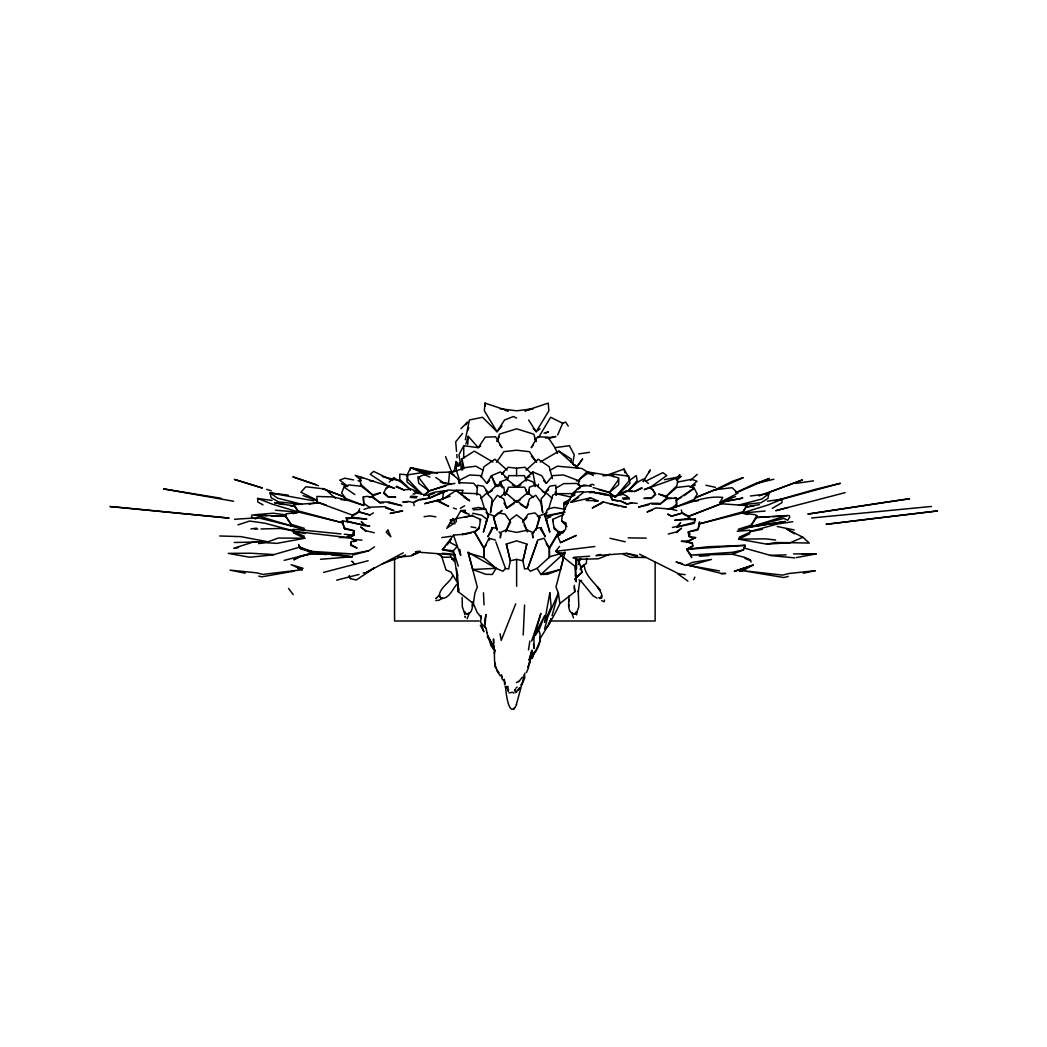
<?xml version="1.0" encoding="UTF-8"?>
<svg xmlns="http://www.w3.org/2000/svg" width="1047" height="1047" viewBox="0 0 1047 1047"><rect width="100%" height="100%" fill="white"/><g stroke="black" fill="none" stroke-linecap="round" stroke-linejoin="round"><path stroke-width="1.5" d="M508.489 689.436L508.24 691.334L507.664 687.408M462.159 597.405L462.329 606.75L464.397 612.678L466.923 613.961M650.423 497.966L643.905 498.372L651.077 498.477L655.697 494.577L652.87 490.14L649.389 487.483L644.219 489.63L675.485 478.466L677.71 480.874L676.794 485.887L665.656 496.867L658.694 494.079L665.63 495.885L667.593 497.364L659.99 504.131L651.784 504.052M463.69 458.429L463.769 445.721L478.217 447.658L480.652 446.009M574.502 613.974C566.479 613.045 568.94 601.515 569.058 595.913M456.243 470.888L456.348 461.596M568.743 606.514L568.77 604.263M568.783 601.894L568.809 599.643M516.485 703.911L516.38 705.063L516.446 704.199M550.801 516.917L544.649 515.949L544.676 514.012L539.859 515.634L536.012 530.07L539.82 517.584L535.004 512.925L528.081 514.156L522.597 522.087L526.994 517.31M385.924 488.844L389.144 486.174L394.483 488.295L361.398 477.275L359.579 479.696L361.228 484.696L373.491 495.624L380.493 492.797L373.53 494.642L372.13 496.134L380.231 502.861L383.49 502.809M618.777 479.107L618.62 484.761L609.197 492.574L599.12 489.76M767.425 501.212L782.044 499.157L781.913 502.691L772.32 508.332M373.53 494.642L373.491 495.624L361.294 486.266L348.939 484.918L343.94 487.064L341.649 493.058L345.732 498.516L363.819 505.426L363.322 496.867L367.497 496.383L371.986 497.194L380.231 502.861L381.003 502.063L389.131 501.958L401.839 505.688L388.372 502.743M523.199 635.005L524.586 605.048M531.209 657.058L531.274 655.972L531.012 657.765L532.151 650.37L531.536 654.087M586.673 558.247L586.399 563.273L580.378 568.416M476.83 494.995L477.393 485.271L483.413 486.214L488.347 492.901L492.195 490.716M529.416 663.955L529.756 657.909L530.214 661.128L528.172 666.507M571.008 462.08L571.23 458.979L558.902 451.152L540.252 462.041M351.478 536.444L354.017 535.2L354.344 530.868L344.11 527.91L342.395 520.765L369.748 526.235L365.063 525.188L361.267 521.615L365.181 525.816L347.251 521.066L346.23 517.768L366.869 519.129L351.674 517.192L353.075 514.731L358.755 511.983L359.409 510.491M467.721 444.438L468.336 436.337L478.217 447.658L485.285 437.149L495.624 436.821L501.984 447.723L500.021 445.25M464.685 614.654L464.619 611.67L465.771 613.581M505.321 410.45L508.358 410.908L484.944 403.108L484.329 410.764L496.998 431.73L501.971 426.129M576.517 568.992L576.635 558.3M697.983 528.931L699.435 523.88L742.035 513.056L754.992 514.64L756.798 515.634L756.641 517.48L750.018 527.06L737.232 531.274L749.717 530.24L750.529 532.059L739.143 537.19M448.482 484.067L449.529 472.014L456.505 470.823L465.064 467.629L475.822 466.19L483.361 470.404M350.837 544.558L357.106 548.131L350.981 545.435L350.837 544.558L351.098 541.6L356.176 540.815L347.499 536.457L354.017 535.2L352.826 533.185L354.344 530.868L344.856 528.984L344.11 527.91M350.981 545.435L351.255 542.49M484.813 627.166L485.991 614.537L484.617 620.936L485.193 623.816M462.25 534.428L474.304 531.562L483.779 548.471L483.806 557.541L496.147 568.312L502.822 571.23L505.505 568.534L508.724 568.953L510.308 560.786L506.342 544.074L516.59 540.828L526.85 544.074L522.95 560.786L524.547 568.953L527.767 568.521L530.449 571.23L537.124 568.299L549.976 556.664L565.053 552.319L555.97 587.079L558.365 593.034L559.896 603.53C554.347 616.016 546.73 627.624 539.755 639.272L540.383 636.694M529.834 658.419L531.941 650.226L529.546 658.131M457.827 574.594L456.911 581.844L450.943 572.107L445.983 569.895L441.441 555.643M506.342 544.074L510.308 560.786L516.616 559.386L522.95 560.786L526.85 544.074M481.214 615.688L480.599 622.428L486.449 628.802M472.393 601.92C472.917 606.134 472.38 613.974 466.687 614M481.345 617.691L477.118 612.325L473.375 603.543L474.906 593.047L477.314 587.092L468.14 552.319L496.147 568.312L492.365 574.476L485.834 574.319L472.721 569.489L468.14 552.319M520.438 499.812L516.59 502.01L505.465 492.627L505.06 495.401L503.987 492.378M438.13 501.395L448.679 506.447L437.685 500.296L424.637 503.659L442.488 499.301L443.666 491.488L448.247 490.022L456.034 490.493L469.488 500.649L464.174 497.338M528.473 649.965L529.887 641.039M472.118 515.648L480.573 519.443L478.976 528.879L474.226 532.36L479.317 527.269M541.011 527.636L540.71 529.481L545.369 536.705L541.011 527.636L536.3 528.225L532.347 533.734L532.858 537.883L532.452 532.347L527.505 530.162L516.59 532.413L505.688 530.162L500.741 532.347L500.335 537.883L500.846 533.734L499.013 531.902M465.352 439.766L469.409 419.978L482.549 417.269L496.998 431.73L504.549 420.017L513.462 416.497L516.59 418.067M578.468 564.595L580.012 558.444M692.826 545.683L692.669 546.56L686.662 549.282L691.74 557.606L690.811 554.818L686.662 549.282L692.826 545.683L692.368 542.726L681.283 541.312L688.52 540.802L695.614 537.569L688.9 536.352L688.232 532.007L698.349 529.01L699.527 521.864L699.435 523.88L743.344 511.669L746.891 505.622L721.304 503.751L687.604 516.747L723.111 502.874L720.009 502.351L722.783 497.43C703.296 495.152 685.667 505.361 667.41 508.96M572.617 463.965L574.24 454.856L569.411 445.721L554.975 447.658L547.908 437.149L537.556 436.821L531.209 447.723L533.172 445.25M578.376 485.167L579.41 479.369L586.961 471.817L612.299 475.927L618.685 478.034L617.9 480.612L609.197 492.574L615.361 497.168L617.547 494.943L626.643 490.703L633.186 491.069M515.517 688.978L515.608 692.734M579.645 581.752L578.297 591.869L578.232 590.848L578.847 606.723L576.792 612.652L574.266 613.935M768.864 493.661L767.935 498.451L760.999 502.73L738.423 505.164L761.967 498.961L768.864 493.661L750.45 496.003M454.162 471.176L456.047 461.635M480.233 521.053L480.573 519.443M529.259 490.14L528.421 494.079L529.402 487.169L536.012 484.84L544.846 492.901L548.628 489.826M672.423 527.452L677.069 526.392L680.589 522.806L676.938 527.021L694.03 523.369L695.43 518.88L674.752 520.333L689.908 518.33L688.272 515.883L682.304 513.161L671.428 516.21L667.62 514.116L670.905 515.634M473.375 603.543L458.364 591.777L459.031 588.82M410.084 470.208L410.686 467.629L437.476 473.205M537.124 568.299L540.906 574.463L547.437 574.306L560.538 569.476L563.391 557.632M555.944 488.138L563.666 483.649L576.897 483.439L580.928 486.122L572.225 493.621C569.123 503.018 561.886 510.426 561.676 521.053L566.99 526.615M458.782 465.863L459.554 462.787M481.188 477.183L483.95 466.726L494.93 459.201L507.101 470.077M552.07 615.675L558.365 593.034L547.673 617.311L544.597 628.985M529.35 663.445L530.135 660.631M529.219 659.911L529.612 658.563L529.18 660.042M539.441 631.694C541.639 640.24 538.682 648.564 533.015 654.951L534.886 651.273L532.164 658.131M548.392 509.693L552.816 495.035L555.892 493.674L572.225 493.621M472.786 513.239L481.725 515.242L487.195 519.534L483.387 532.138L488.517 514.012L493.333 515.634L497.181 530.07L493.844 519.142M458.992 465.823L459.973 462.722M465.876 444.098L468.336 436.337M507.389 479.735L508.737 475.652L524.455 475.652L526.261 481.097M528.709 667.253L526.432 672.593M743.501 549.911L732.35 552.332L691.125 555.093L732.246 554.256L743.501 549.911L745.137 545.343L707.864 546.743L686.662 549.282L745.137 545.343L744.037 548.392M537.333 541.849L527.767 568.521L537.713 540.082L544.087 538.276L549.413 548.471L549.387 557.541L549.335 547.673L558.876 531.562L563.404 532.635M576.36 577.002L575.235 580.038L577.381 575.693M524.874 673.142L516.747 703.165M530.279 657.686L530.947 655.946M467.669 430.553L468.807 427.634M537.635 486.436L538.459 484.316M515.726 603.857L501.199 640.437L500.1 633.762M472.393 508.58L478.662 507.455L485.703 509.051L488.543 515.949L486.318 521.458L487.195 519.534M452.893 575.327C449.988 582.983 440.538 586.621 439.203 595.337L440.316 597.51M531.235 658.825L532.844 656.469L531.3 658.249M564.647 512.075L544.649 515.949L547.489 509.051L554.53 507.455L565.511 509.431M505.622 494.04L508.449 487.208L524.743 487.208L527.57 494.04M508.907 692.892L512.729 692.289L513.828 693.153M557.685 434.937L562.684 423.263L565.602 422.033L568.246 426.129M505.583 494.197L507.664 489.355M527.91 667.397L529.193 664.479M693.703 579.763L694.855 577.119M499.131 436.887L497.063 441.559L499.419 434.165L516.59 428.812L533.774 434.165L536.116 441.559L534.572 438.052M535.449 651.365L540.147 640.79M373.439 512.886L369.853 514.993L358.755 511.983L359.566 508.79M429.977 473.951L420.829 472.851L407.636 474.841L399.823 474.16L399.758 479.343L410.804 489.931L399.077 480.652L393.698 477.812L392.416 480.56L373.674 471.372L370.219 474.304L389.131 486.711M461.217 494.341L463.088 490.323L456.27 490.14L469.488 500.649M496.88 528.225L492.182 527.636L487.823 536.705L491.697 530.685M406.524 476.176L410.686 467.629L430.095 473.571M497.914 486.606L500.257 481.829L506.944 479.369L516.59 486.79L520.935 484.931M580.247 569.895L582.394 565.55M548.432 624.025L551.088 618.751L549.767 623.174L546.809 627.415M495.48 540.082L489.106 538.276L483.779 548.471L486.227 544.859M463.769 445.721L458.939 454.856L461.648 470.051M528.539 504.261L526.484 508.135L520.307 504.301M694.776 520.032L695.43 518.88M756.798 515.634L751.249 525.188L738.292 529.219M746.891 505.622L742.035 513.056L747.938 514.509M643.303 481.24L650.331 469.933L648.734 472.55M538.538 437.515L550.643 417.269L562.684 423.263M459.633 483.4L459.528 480.233L469.684 474.958L480.416 475.613L486.816 483.361L491.436 475.704L500.427 471.935L507.638 478.597L504.772 477.144M533.211 428.367L536.195 431.73L548.864 410.764L548.235 403.108L524.835 410.908L531.811 409.089M643.146 481.685L644.743 479.081M465.823 424.755L467.59 422.033L460.955 428.655M789.883 516.878L787.671 520.254L783.876 518.422L750.018 527.06L785.08 521.524L750.018 527.06L787.056 515.556L789.425 515.687M466.177 533.996L453.56 535.148L442.358 549.596L453.416 552.109M575.327 578.638L582.25 572.107L578.991 561.414L580.81 558.732M420.475 499.89L427.896 498.359L419.454 499.498L414.9 502.037M564.451 553.196L565.053 552.319L540.906 574.463L560.538 569.476M496.514 462.277L503.843 451.663L516.59 450.223L529.35 451.663L536.679 462.277M544.649 515.949L547.123 512.349M467.132 618.751L469.475 612.744L467.917 613.922M698.349 529.01L697.59 530.083L688.232 532.007L690.052 534.31L688.9 536.352L691.53 537.582M577.041 466.936L582.551 459.162M515.883 706.097C508.711 718.648 505.583 690.588 505.714 687.63M535.41 635.228L538.917 630.307L544.689 615.518L531.627 641.026L540.893 613.398L533.905 637.989L534.075 648.433L533.486 644.075M516.21 692.303L519.862 687.591M576.099 467.669L582.538 458.835M689.908 518.33L689.266 519.168L693.402 519.822M522.296 677.226L518.736 681.741M559.569 546.39L555.748 551.298L574.855 566.139L575.798 577.8L575.876 558.823L572.997 557.75M517.99 690.326L520.28 687.513M447.056 544.924L449.791 541.508M462.538 433.458L455.707 441.821L456.518 451.388M543.563 480.586L546.377 483.361L552.777 475.613L563.508 474.958L579.672 481.07L576.439 480.756M457.369 583.807C452.513 588.676 449.988 597.85 442.161 598.518L440.983 598.033L441.834 598.308M414.743 493.883L415.58 492.888L428.472 495.401L429.021 498.307L447.108 490.742L442.92 491.632L429.021 498.307L428.55 494.38L434.021 492.339L443.221 490.964M676.768 478.387L679.909 474.723L676.519 478.191M499.144 513.763L502.05 510.413L493.373 517.584L498.189 512.925L505.112 514.156L510.596 522.087L505.583 531.85L510.687 519.338L516.59 514.902L522.505 519.338L527.609 531.85L524.024 524.874M451.152 539.467L449.019 541.888L457.317 546.338L460.719 555.473L459.79 549.335M651.077 498.477L655.278 493.778L652.87 489.59L649.389 487.483M696.334 497.338L715.389 489.577L696.334 497.338L692.708 501.225L698.506 500.675M581.504 580.431L580.954 580.993L578.978 579.907M532.347 533.734L534.179 531.902M501.592 473.872L508.214 467.263L516.59 468.218L524.979 467.263L531.601 473.872M445.171 546.783L442.358 549.596L453.351 550.748L457.317 546.338L453.56 535.148M436.403 598.125L435.879 598.609L439.675 594.879L439.701 596.646M486.816 483.361L489.616 480.586M389.275 482.065L393.698 477.812M555.892 493.674L570.929 497.037L576.19 491.972L583.336 491.763M445.839 486.017L428.838 490.847L423.721 495.689L429.296 491.069L447.566 484.735L454.908 483.387M690.562 480.351L697.21 474.409M480.887 498.503L486.737 493.032L492.09 498.856L490.506 512.755L492.443 502.338L497.351 495.296L503.738 498.948L506.696 508.135L514.116 503.542M464.999 616.748L465.431 617.442L465.339 616.434M618.672 493.896L629.98 483.374L629.443 479.29M648.368 483.387L643.224 479.146L637.741 482.013L627.703 491.344L626.643 490.703M546.377 483.361L541.744 475.704L532.753 471.935L525.555 478.597L529.847 476.424M364.003 509.339L370.834 507.154L384.864 506.643L393.868 510.635L385.532 507.874M676.624 480.442L680.956 476.49L664.518 479.644M676.611 532.648L681.532 528.185L676.506 531.928L668.287 534.022M526.091 470.077L538.263 459.201L549.243 466.726L552.397 478.675M576.347 577.329L582.25 572.107M690.052 487.221L697.04 481.214L691.517 479.304L678.207 481.96M499.838 497.404L505.465 492.627M695.614 537.569L687.133 541.966L692.198 543.615M514.038 500.545L516.59 502.01L527.727 492.627L533.355 497.404M687.133 541.966L688.52 540.802M681.283 509.968L682.304 513.161L686.282 515.844M575.405 613.555L576.57 611.631L576.504 614.628L576.19 612.416M516.21 687.866L517.139 687.107M559.896 603.53L574.829 591.777L574.266 585.338M547.293 522.977L549.806 532.138L545.997 519.534L551.455 515.242L564.883 512.245M594.775 501.029L597.955 500.859L590.495 497.849L570.89 502.324L583.899 492.116L591.66 491.606L597.248 493.202M560.498 542.595L576.138 535.514L560.498 542.595L557.514 535.724L565.616 529.468L566.061 523.029L561.676 521.053M537.477 430.749L540.056 428.786M552.306 498.503L546.455 493.032L541.103 498.856L542.686 512.755L540.749 502.338L535.842 495.296L529.455 498.948L526.484 508.135L516.59 500.623L506.696 508.135L503.973 502.979M684.123 495.728L694.161 488.177L697.263 494.145L693.768 499.628L670.538 509.038L655.775 507.939L646.994 511.97L652.425 510.098M579.41 479.369L587.145 473.61L595.521 473.754M501.592 474.16L503.79 472.524M676.794 510.543L670.538 509.038L676.676 504.379L676.441 498.058L667.724 498.424L659.99 504.131L659.217 503.345L651.025 503.28L638.591 507.062L648.852 504.719M354.985 514.692L358.755 511.983M649.389 488.02L666.73 475.534L662.816 472.616L645.829 481.175M630.006 480.076L636.34 475.534L637.086 480.704L627.703 491.344L632.597 491.553M560.053 534.912L557.514 535.724L564.006 531.182M676.611 506.617L676.283 500.1L694.161 488.177L688.978 486.057L676.715 487.457L665.656 496.867L665.63 495.885M389.144 486.174L385.937 488.295L384.013 492.483L388.555 497.168L395.661 497.024L389.222 496.644M352.551 555.132L368.583 550.774L374.538 546.874M442.488 499.301L456.034 490.493M570.89 502.324L578.611 497.338M557.514 535.724L563.744 531.771M462.748 469.828L461.949 458.979L474.291 451.152L492.928 462.041M454.333 475.286L449.529 472.014C439.374 472.707 428.066 471.569 419.088 477.066M516.38 682.657L518.501 681.388M590.495 497.849L586.163 500.44L597.955 500.859M618.79 506.067L602.863 501.827L592.249 508.031L602.274 503.018M691.583 487.038L695.444 484.853M549.819 470.404L557.37 466.19L581.752 468.415L593.283 475.6M676.283 500.1L681.505 497.194M456.767 466.02L459.541 464.475M460.353 508.214L464.593 505.871M437.685 500.296L436.821 500.767L450.079 496.265M403.239 552.816L365.534 572.814M734.575 571.204L753.107 565.079L742.624 570.641L739.47 571.282L745.425 569.764M722.561 501.16L737.808 493.176L732.141 487.68L715.638 489.682M419.926 551.468L411.406 555.918L397.939 557.174M520.752 684.856L521.655 684.385M570.929 497.037L574.947 495.009M714.316 490.192L732.704 481.188L743.226 477.654L716.344 489.695M794.451 533.852L786.362 528.827L802.853 537.242L809.292 543.079L790.446 542.686L766.666 544.139L738.619 539.166L749.691 533.774M721.304 503.751L723.111 502.874M413.015 494.119L415.58 492.888M443.706 483.505L445.459 482.667L450.472 484.408M442.475 598.19L438.785 600.311L435.761 600.533M735.688 492.64L755.934 483.334L769.466 478.453L737.284 492.286M412.138 554.805L420.109 551.18M450.629 520.817L453.115 519.875L450.171 519.875L450.629 520.817L456.126 518.736L472.707 515.333L465.13 517.362M546.154 543.655L549.413 548.471L558.967 532.36L554.216 528.879L552.62 519.443L563.888 514.378M255.193 518.946L257.928 517.728L292.335 526.196L305.371 530.358L341.047 533.918M414.01 501.879L419.454 499.498M802.853 537.242L790.446 542.686L775.801 542.555L766.666 544.139M545.579 433.092L548.419 431.888L544.074 433.092M641.052 488.727L634.22 491.632L641.51 487.758L642.413 488.151M782.044 499.157L768.158 504.916L742.035 513.056L765.135 511.015M609.747 554.19L598.413 558.784L578.245 559.32M589.749 485.232L592.209 484.238L593.976 485.062M759.049 495.925L802.408 479.919L764.951 493.975M722.652 501.513L735.557 496.514M382.09 564.006L405.542 555.015M429.924 494.865L434.296 493.242M258.661 543.615L267.967 541.809L278.332 538.04L304.834 538.25L293.356 532.91M753.107 565.079L734.3 571.453M605.86 475.6L624.038 469.056L629.587 479.003M617.547 494.943L626.25 491.854M353.716 541.652L356.176 540.815L347.499 536.457M412.322 554.91L418.355 552.881M320.526 559.281L352.224 556.768C332.776 554.504 311.862 549.492 293.867 559.831L299.599 556.467L311.901 553.313L353.022 553.968L311.797 551.389L300.502 549.021L298.631 544.453M237.944 524.874L249.618 521.04L264.956 523.225L293.801 530.921L280.256 528.473L260.991 528.971M676.323 477.995L680.956 476.49M233.769 548.248L253.387 542.006L267.967 541.809L240.902 536.627L219.713 535.972M450.681 472.655L456.505 470.823L459.528 480.233L449.529 472.014M522.06 684.385L524.848 677.736L524.377 674.504M579.933 488.124L577.185 488.975L583.65 484.997L591.359 486.318M568.403 503.28L563.862 504.693L570.393 499.236L563.862 502.612L563.862 508.907M671.428 516.21L682.827 512.729M311.797 551.389L299.717 547.149L273.045 554.858L249.775 557.24L228.207 553.379L250.966 553.235L274.013 554.57M548.536 438.588L555.97 436.468L545.487 438.104M775.212 500.846L815.587 489.276L840.427 483.308L779.871 499.825M323.575 572.408L368.125 560.734M750.503 531.379L777.62 523.958L792.801 521.707M623.253 499.367L629.26 498.699L627.205 496.37L623.331 494.328L610.964 496.906L612.142 499.851L620.439 500.95L626.551 504.078L631.341 502.782L637.152 503.385M676.938 527.021L694.698 522.178M418.381 551.167L415.45 551.952L454.895 555.002M451.506 521L454.529 520.189M600.651 554.426L595.939 555.643L626.656 553.379L637.636 555.617M845.151 492.64L775.644 510.714L788.247 507.429M293.252 513.632L298.984 512.166L342.539 522.793L344.856 528.984M284.169 560.367L311.901 553.313L326.415 554.557M336.65 580.169L359.029 574.463M788.247 576.413L783.758 577.538L742.624 570.641L782.672 575.117L788.862 573.52L815.43 570.68L803.337 573.206M756.889 483.295L773.89 479.238M443.666 491.488L447.108 490.742M722.849 502.01L742.768 498.097L720.009 502.351M235.366 548.131L238.48 547.529M353.336 553.68L368.583 550.774M462.224 534.651L471.229 532.936M746.105 507.272L754.128 505.753M750.49 531.51L762.438 529.272M304.834 538.25L276.984 543.354L253.387 542.006M796.178 557.619L816.137 553.928L793.561 553.902M626.551 504.078L631.786 503.149M674.32 498.437L676.441 498.058M294.364 571.099L261.776 576.832L258.779 576.099M745.582 506.957L759.284 504.641M348.232 518.697L352.289 518.029L351.674 517.192M578.716 453.901L589.487 452.343M795.524 483.426L813.571 480.861M594.801 546.495L555.748 551.298L561.506 553.444M424.1 516.695L429.728 515.896L435.892 516.852M309.114 504.091L318.694 502.756L353.729 515.608M250.966 528.918L256.58 528.133M441.769 537.582L451.218 536.26M533.198 408.723L516.59 410.804L499.995 408.723M602.915 475.835L615.139 474.317L628.828 476.241L629.391 480.455L615.361 497.168L610.427 493.49M581.033 486.279L586.844 485.572M303.093 568.312L291.105 564.673L302.125 569.738L262.915 574.397L256.698 572.84L230 570.118L245.168 573.206M363.204 572.971L366.097 572.644L374.46 567.854L356.307 579.999L350.496 578.638L349.253 575.994M589.71 492.679L594.382 492.169L592.759 492.312L610.898 495.872L612.142 499.851L617.979 501.042M811.582 517.99L931.464 506.46M636.851 482.104L637.741 482.013M622.415 498.11L628.436 497.587L629.26 498.699M255.376 514.679L273.293 513.2L285.936 514.902M454.843 554.347L442.449 553.274M318.694 502.756L293.435 504.759L297.649 510.792L342.539 522.793L342.395 520.765M573.835 557.292L589.644 556.206M234.541 519.299L257.928 517.728M699.409 556.232L708.884 555.617M787.056 515.556L756.641 517.48L769.584 516.825M405.503 489.682L411.851 489.276L421.234 493.477L407.663 479.042L407.636 474.841M465.509 510.295L460.85 510.583L456.126 518.736L456.413 521.786M473.283 509.81L485.703 509.051M772.817 516.655L784.138 516.079M251.843 515.006L285.923 516.302L271.422 515.805M472.721 569.489L496.147 568.312M302.478 530.502L305.371 530.358L293.095 529.376L292.506 531.195L304.271 536.273M408.186 501.749L402.794 502.01L408.631 501.382L413.539 502.652L414.219 505.688M721.239 573.769L725.558 573.625M370.193 480.979L373.321 480.887M770.291 555.342L786.101 554.858M801.91 554.373L816.137 553.928M254.578 529.141L257.784 529.062M725.506 573.311L721.174 573.403L686.61 564.791M234.24 542.49L267.967 541.809M738.619 539.166L765.383 538.839L775.591 540.016M369.342 497.207L371.986 497.194M450.393 557.213L442.75 557.226L437.764 553.706M667.724 498.424L671.677 498.437M479.251 621.002L394.562 621.002L394.562 559.046M550.905 621.002L655.134 621.002L655.134 562.304M255.311 515.085L258.53 515.085M282.69 515.111L285.91 515.111M645.541 557.501L630.634 557.331L623.24 554.334M628.174 537.87L646.208 538.132M339.398 537.477L348.939 537.687L292.506 531.195L304.913 533.473M255.324 515.242L266.592 515.634M461.177 493.045L477.301 493.674L480.377 495.035L484.8 509.693M459.044 482.628L473.597 483.295L477.55 487.758M451.676 559.203L454.843 559.347M354.802 539.663L361.987 540.121M417.19 496.671L411.013 496.173L410.188 497.286L416.34 497.927M275.374 510.229L298.984 512.166L294.757 506.081L274.68 502.822L283.789 504.497M331.258 554.975L352.224 556.768M340.916 499.589L346.793 500.113L363.819 505.426M621.735 506.669L626.289 507.114L609.943 503.542M794.647 557.894L771.246 555.617L744.234 548.039M358.022 480.782L360.927 481.07M344.28 534.232L354.017 535.2M685.183 574.633L677.789 573.848L687.944 581.15M450.825 483.976L447.88 483.635L450.524 484.224M323.405 488.831L305.829 486.75L300.934 492.26L316.914 500.191M288.226 495.152L270.021 492.888L271.147 497.678L278.541 501.932L301.732 504.248L277.612 498.163L270.021 492.888L313.838 500.846M263.033 504.89L257.771 501.984L257.641 498.451L271.984 500.44M233.599 501.251L163.554 488.897L221.035 498.267M719.459 570.903L689.646 565.602L711.476 559.438L692.63 562.331L685.497 565.432L676.009 561.938L682.068 563.561M599.643 598.583L601.645 598.007L602.064 595.704M289.862 505.609L292.911 506.159M450.171 522.833L454.987 523.749M471.045 526.837L475.862 527.753M353.611 479.919L344.803 478.178L339.699 480.128L347.8 486.318M777.214 526.484L794.228 529.965M642.335 556.572L645.462 557.2M506.434 686.348L508.201 686.727M705.861 485.232L715.441 487.326M465.326 511.577L460.85 510.583L466.386 513.567M610.008 538.289L625.19 541.77M346.793 500.113L333.064 496.945L316.848 496.448L317.032 501.906L326.35 505.112M382.299 476.594L399.156 480.73M374.342 532.792L366.07 530.737L360.744 527.007L365.979 531.444M605.009 494.76L596.044 492.535L605.31 493.857L610.898 495.872M732.246 554.256L744.679 557.357L750.228 559.779L751.065 562.017M593.099 487.588L609.72 492.339M342.5 496.239L322.568 488.569L342.5 496.239L345.719 499.144M468.742 553.196L483.806 557.541L483.858 547.673L474.304 531.562M597.078 598.151L593.112 595.848L581.02 581.19M626.656 553.379L636.89 556.402M358.283 511.564L369.853 514.993M304.284 528.303L291.105 524.338L284.679 514.81L286.381 513.802L298.984 512.166L272.272 504.144L257.641 498.451M297.898 568.442L302.125 569.738M262.09 487.967L234.397 479.395L262.195 487.941M266.697 489.394L271.317 490.821M463.926 511.59L460.85 510.583L469.305 514.378M362.602 477.798L355.221 475.325L361.176 480.233M413.787 490.938L421.234 493.477L407.008 481.973L406.982 477.877M453.443 508.044L456.4 509.051M318.51 485.729L292.846 476.843L316.273 484.669M303.067 495.584L316.77 500.531M744.941 558.365L750.555 560.682L750.228 559.779M620.439 500.95L626.08 503.306M512.258 484.931L516.59 486.79L526.248 479.369L532.936 481.829L535.279 486.606M505.321 686.295L505.622 688.023M254.552 514.875L292.335 526.196L284.679 514.81L284.928 516.655M410.686 467.629L425.213 473.977M573.547 464.75L576.426 466.02L578.023 468.362M423.97 474.435L429.872 477.118M440.211 481.803L443.169 483.138M573.259 613.895L571.714 612.717L573.455 617.861M678.822 573.835L639.573 554.19M428.838 490.847L418.028 476.581M341.348 483.753L347.185 486.646M299.717 547.149L311.901 553.313M573.651 464.475L576.426 466.02M537.412 516.236L539.82 517.584M602.863 501.827L603.7 502.298M542.281 491.449L544.846 492.901L549.767 486.214L555.8 485.271L556.363 494.995M612.299 475.927L613.712 476.765M435.827 477.511L444.844 483.609M343.94 487.064L354.854 494.577M598.74 597.654L600.769 597.68L601.502 595.206M370.115 507.821L363.728 503.188L363.322 496.867M429.296 491.069L418.748 483.308L417.923 477.654M601.698 600.612L604.198 601.776L604.525 599.996M383.568 493.294L388.555 497.168M353.336 562.396L351.805 561.205L354.737 564.451M485.834 490.847L488.347 492.901L497.181 484.84L503.79 487.169L504.85 494.027M325.46 489.407L335.393 498.215M558.902 451.152L577.656 468.035M515.595 692.237L514.47 689.855M553.876 527.269L558.967 532.36L558.876 531.562M498.778 672.684L495.375 667.122L494.93 663.275L495.82 667.934L495.009 665.421M576.753 558.862L578.991 561.414M498.621 672.41L496.736 670.185L500.165 675.878M503.856 680.93L501.997 678.731L501.291 674.608L502.115 677.147M531.418 456.217L535.527 461.138M288.527 588.453L293.212 594.657M251.319 516.197L252.981 518.448M487.182 636.602L488.87 638.984M486.07 512.349L488.543 515.949M450.55 556.049L454.202 561.414M451.964 558.182L452.971 559.7M489.839 640.057L494.276 648.315M528.643 420.017L536.195 431.73M316.43 500.832L317.032 501.906M346.23 517.768L347.905 522.257L347.251 521.066M480.364 625.334L483.91 631.773L481.384 624.208M495.035 651.653L490.991 645.672L486.881 632.846M488.19 636.17L494.066 648.172L493.818 645.803M496.671 486.462L491.436 475.704L495.558 486.436M505.465 686.819L506.094 688.154M545.997 519.534L546.874 521.458L544.676 514.012M554.975 447.658L557.528 453.403M502.089 485.978L500.257 481.829L502.39 487.863M494.93 650.449L493.045 646.208L494.865 650.645M525.529 489.355L527.609 494.197M299.102 545.592L300.031 547.882M545.199 517.323L546.874 521.458M445.577 456.623L452.042 472.969M349.358 575.719L350.496 578.638M575.104 578.795L576.269 581.844L575.366 574.594M495.846 541.849L505.505 568.534M360.443 483.884L361.294 486.266M494.747 662.07L495.467 664.125M584.095 564.398C585.155 578.127 596.869 582.512 601.724 594.343M458.324 566.139L453.351 550.748L457.395 577.8L458.364 591.777L458.285 586.948M505.034 683.822L504.497 681.99L504.628 684.764M458.285 479.186L459.332 483.531M624.038 469.056L624.941 472.917M494.564 661.56L494.341 651.784L494.524 653.734M461.949 458.979L464.043 468.336M489.106 538.276L489.473 540.03M552.62 519.443L552.96 521.053M555.29 491.998L555.918 495.113M486.07 628.121L486.947 632.44M532.753 471.935L535.253 484.63M492.182 527.636L492.483 529.481M504.288 679.267L504.772 682.33M484.944 403.108L485.376 405.974M576.334 613.346L576.504 614.628M574.253 587.079L574.829 591.777M456.793 454.568L457.055 457.761M457.46 462.552L457.735 465.745M456.675 568.992L458.364 591.777M483.452 592.798L484.054 604.93M493.647 643.211L493.503 638.958L493.687 647.164M472.419 604.289L472.433 606.54M516.616 559.386L516.629 586.359M516.59 468.218L516.59 475.704M516.59 500.623L516.59 502.01M531.575 654.611L530.737 657.66L531.575 654.611M549.819 592.798L544.505 622.389L551.193 606.776L549.819 592.798M452.775 518.514L446.703 528.29L455.118 522.427L452.775 518.514M387.94 530.109L386.173 532.151L390.858 536.784L387.94 530.109M514.496 708.06L513.292 709.369L514.496 708.06M396.957 486.41L396.054 486.803L404.482 490.245L396.957 486.41M399.692 511.381L390.112 513.436L402.729 510.988L399.692 511.381M886.364 502.102L807.826 514.09L909.607 498.738L886.364 502.102M880.632 517.637L826.044 524.325L937.471 510.936L880.632 517.637M117.146 507.128L109.974 506.565L229.11 518.108L117.146 507.128M599.015 588.663L597.287 586.569L600.219 590.469L599.015 588.663"/></g></svg>
